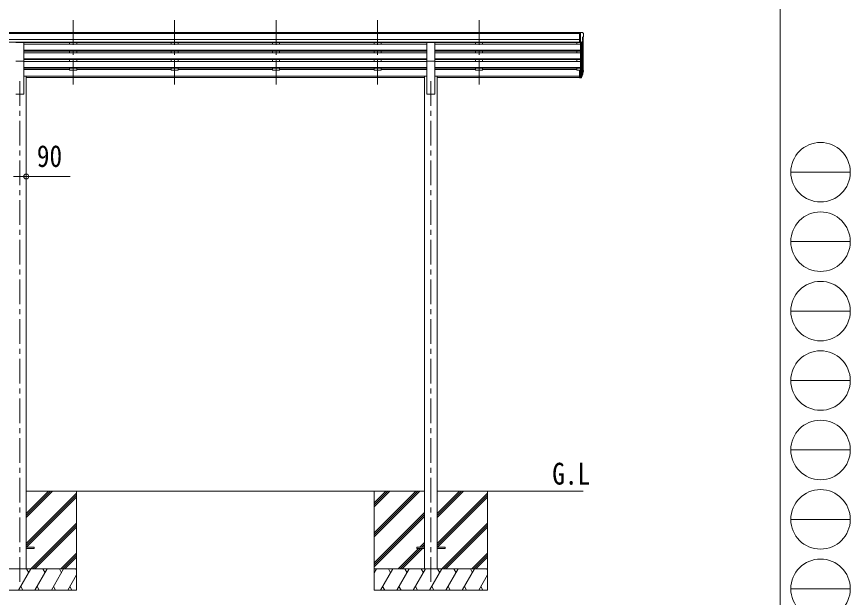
# Model space of a CAD drawing. Units: millimetres at full size, sheet at 1:35; some dimension numbers follow another scale. Extents: x -9837 to 9837, y -6790 to 6790.
# Drawn here: x 3955 to 9837, y -4225 to -127 of the extents above; entities that cross this region are included whole.
import ezdxf
from ezdxf.enums import TextEntityAlignment as Align

# ---------------------------------------------------------------- set-up
doc = ezdxf.new("R2010")
doc.units = ezdxf.units.MM
doc.header["$LTSCALE"] = 35
doc.header["$PDMODE"] = 32
doc.header["$PDSIZE"] = 35
doc.linetypes.add('CHAIN1', pattern=[8, 5, -1, 1, -1])
for name, color, linetype, lineweight in [('0-0_0', 7, 'Continuous', 9), ('0-1_本体', 5, 'CHAIN1', 9), ('0-3_ELV2', 4, 'Continuous', 9), ('0-6_OTH_LINE', 6, 'Continuous', 9), ('F-0_240', 7, 'Continuous', 9)]:
    doc.layers.add(name, color=color, linetype=linetype, lineweight=lineweight)
doc.layers.add('0-7_SHAPE', color=7, linetype='Continuous')
doc.styles.add('ＭＳ ゴシック', font='')
doc.styles.get('ＭＳ ゴシック').set_extended_font_data('MS Gothic')

msp = doc.modelspace()

# ---------------------------------------------------------------- linework, layer by layer
at = {"layer": '0-0_0'}
for p, q in [((4022.56, -3475.1), (6832.16, -3475.1)), ((4022.56, -3660.73), (4208.19, -3475.1)), ((4022.56, -3646.59), (4194.05, -3475.1)), ((4022.56, -3632.45), (4179.91, -3475.1)), ((4022.56, -3844.58), (4377.36, -3489.78)), ((4022.56, -3858.72), (4377.36, -3503.92)), ((4024.82, -3870.6), (4377.36, -3518.07)), ((4377.36, -3475.1), (4377.36, -4175.1)), ((6477.36, -3475.1), (6477.36, -4175.1)), ((6477.36, -3769.28), (6771.54, -3475.1)), ((6477.36, -3783.42), (6785.68, -3475.1)), ((6477.36, -3797.56), (6799.82, -3475.1)), ((6477.36, -3585.43), (6587.69, -3475.1)), ((6477.36, -3571.29), (6573.55, -3475.1)), ((6477.36, -3557.15), (6559.41, -3475.1)), ((6922.56, -3475.1), (7953.36, -3475.1)), ((6922.56, -3660.73), (7108.19, -3475.1)), ((6922.56, -3646.59), (7094.05, -3475.1)), ((6922.56, -3632.45), (7079.91, -3475.1)), ((6922.56, -3844.58), (7277.36, -3489.78)), ((6922.56, -3858.72), (7277.36, -3503.92)), ((6924.82, -3870.6), (7277.36, -3518.07)), ((7277.36, -3475.1), (7277.36, -4175.1)), ((6477.36, -3981.41), (6832.16, -3626.61)), ((6477.36, -3995.55), (6832.16, -3640.75)), ((4054.17, -4025.1), (4377.36, -3701.91)), ((6477.36, -4009.7), (6832.16, -3654.9)), ((6954.17, -4025.1), (7277.36, -3701.91)), ((4068.31, -4025.1), (4377.36, -3716.05)), ((4082.45, -4025.1), (4377.36, -3730.2)), ((6968.31, -4025.1), (7277.36, -3716.05)), ((6982.45, -4025.1), (7277.36, -3730.2)), ((6645.8, -4025.1), (6791.3, -3879.6)), ((6659.94, -4025.1), (6805.44, -3879.6)), ((6674.09, -4025.1), (6819.59, -3879.6)), ((6800.3, -3870.6), (6832.16, -3838.74)), ((6814.44, -3870.6), (6832.16, -3852.89)), ((6828.59, -3870.6), (6832.16, -3867.03)), ((4266.3, -4025.1), (4377.36, -3914.04)), ((4280.44, -4025.1), (4377.36, -3928.19)), ((7166.3, -4025.1), (7277.36, -3914.04)), ((7180.44, -4025.1), (7277.36, -3928.19)), ((4294.59, -4025.1), (4377.36, -3942.33)), ((7194.59, -4025.1), (7277.36, -3942.33)), ((4377.36, -4025.1), (3577.36, -4025.1)), ((3968.52, -4175.1), (4055.12, -4025.1)), ((4040.12, -4051.08), (4025.12, -4025.1)), ((4083.99, -4175.1), (4170.59, -4025.1)), ((4155.59, -4051.08), (4140.59, -4025.1)), ((4199.46, -4175.1), (4286.06, -4025.1)), ((4256.06, -4025.1), (4271.06, -4051.08)), ((4371.53, -4025.1), (4377.36, -4035.2)), ((7277.36, -4025.1), (6477.36, -4025.1)), ((6477.36, -4052.6), (6493.24, -4025.1)), ((6522.11, -4175.1), (6608.71, -4025.1)), ((6593.71, -4051.08), (6578.71, -4025.1)), ((6637.58, -4175.1), (6724.18, -4025.1)), ((6709.18, -4051.08), (6694.18, -4025.1)), ((6753.05, -4175.1), (6839.65, -4025.1)), ((6824.65, -4051.08), (6809.65, -4025.1)), ((6868.52, -4175.1), (6955.12, -4025.1)), ((6940.12, -4051.08), (6925.12, -4025.1)), ((6983.99, -4175.1), (7070.59, -4025.1)), ((7055.59, -4051.08), (7040.59, -4025.1)), ((7099.46, -4175.1), (7186.06, -4025.1)), ((7156.06, -4025.1), (7171.06, -4051.08)), ((7271.53, -4025.1), (7277.36, -4035.2)), ((4314.93, -4175.1), (4377.36, -4066.96)), ((7214.93, -4175.1), (7277.36, -4066.96)), ((3577.36, -4175.1), (4377.36, -4175.1)), ((3983.52, -4149.12), (3998.51, -4175.1)), ((4098.98, -4149.12), (4113.98, -4175.1)), ((4214.45, -4149.12), (4229.45, -4175.1)), ((4329.92, -4149.12), (4344.92, -4175.1)), ((6477.36, -4175.1), (7277.36, -4175.1)), ((6537.1, -4149.12), (6552.1, -4175.1)), ((6652.57, -4149.12), (6667.57, -4175.1)), ((6768.05, -4149.12), (6783.05, -4175.1)), ((6883.52, -4149.12), (6898.51, -4175.1)), ((6998.98, -4149.12), (7013.98, -4175.1)), ((7114.45, -4149.12), (7129.45, -4175.1)), ((7229.92, -4149.12), (7244.92, -4175.1))]:
    msp.add_line(p, q, dxfattribs=at)
at = {"layer": '0-1_本体'}
for p, q in [((4353.36, -150.7), (4353.36, -628.22)), ((5069.36, -150.7), (5069.36, -628.22)), ((5785.36, -150.7), (5785.36, -628.22)), ((6501.36, -150.7), (6501.36, -628.22)), ((7217.36, -150.7), (7217.36, -628.22)), ((3977.36, -581.53), (3977.36, -4125.1)), ((6877.36, -581.53), (6877.36, -4125.1))]:
    msp.add_line(p, q, dxfattribs=at)
at = {"layer": '0-3_ELV2'}
for p, q in [((7926.86, -288.57), (2927.86, -288.57)), ((2937.86, -239.82), (7926.86, -239.82)), ((2937.86, -245.04), (7926.86, -245.04)), ((7926.86, -238.22), (7916.86, -238.31)), ((7916.86, -239.82), (7916.86, -238.31)), ((7926.86, -310.21), (7926.86, -238.22)), ((7945.36, -238.22), (7926.86, -238.22)), ((7933.36, -311.21), (7933.36, -238.22)), ((7940.98, -309.39), (7949.99, -293.8)), ((7945.36, -238.22), (7947.69, -238.36)), ((7947.36, -272.73), (7947.36, -289.01)), ((7952.83, -269.4), (7947.51, -272.47)), ((7948.45, -238.79), (7952.52, -244.6)), ((7953.36, -268.8), (7953.36, -503.46)), ((7955.36, -247.59), (7955.36, -248.22)), ((7926.86, -306.42), (2927.86, -306.42)), ((3949.86, -308.85), (4004.86, -308.85)), ((4004.86, -440.65), (4004.86, -308.85)), ((6849.86, -309.67), (4004.86, -309.67)), ((6849.86, -322.18), (4004.86, -322.18)), ((4328.36, -309.67), (4328.36, -322.18)), ((4378.36, -309.67), (4378.36, -322.08)), ((5044.36, -309.67), (5044.36, -322.18)), ((5094.36, -309.67), (5094.36, -322.08)), ((5760.36, -309.67), (5760.36, -322.18)), ((5810.36, -309.67), (5810.36, -322.08)), ((6476.36, -309.67), (6476.36, -322.18)), ((6526.36, -309.67), (6526.36, -322.08)), ((6849.86, -440.65), (6849.86, -308.85)), ((6849.86, -308.85), (6904.86, -308.85)), ((6904.86, -440.65), (6904.86, -308.85)), ((7926.86, -309.77), (6904.86, -309.77)), ((6904.86, -322.18), (7933.36, -322.18)), ((7192.36, -309.67), (7192.36, -322.18)), ((7242.36, -309.67), (7242.36, -322.08)), ((7908.36, -309.67), (7908.36, -322.18)), ((7926.86, -310.21), (7933.36, -310.21)), ((7933.36, -311.21), (7938.57, -310.89)), ((7933.36, -311.21), (7933.36, -503.83)), ((7939.36, -310.73), (7939.37, -548.6)), ((7948.39, -296.57), (7948.39, -530.17)), ((6849.86, -364.06), (4004.86, -364.06)), ((6849.86, -365.55), (4004.86, -365.55)), ((6849.86, -369.87), (4004.86, -369.87)), ((6849.86, -382.73), (4004.86, -382.73)), ((4328.36, -369.87), (4328.36, -382.73)), ((4378.36, -369.87), (4378.36, -382.73)), ((5044.36, -369.87), (5044.36, -382.73)), ((5094.36, -369.87), (5094.36, -382.73)), ((5760.36, -369.87), (5760.36, -382.73)), ((5810.36, -369.87), (5810.36, -382.73)), ((6476.36, -369.87), (6476.36, -382.73)), ((6526.36, -369.87), (6526.36, -382.73)), ((6904.86, -364.06), (7933.36, -364.06)), ((6904.86, -365.55), (7933.36, -365.55)), ((6904.86, -369.87), (7933.36, -369.87)), ((6904.86, -382.73), (7933.36, -382.73)), ((7192.36, -369.87), (7192.36, -382.73)), ((7242.36, -369.87), (7242.36, -382.73)), ((7908.36, -369.87), (7908.36, -382.73)), ((3949.86, -440.65), (4004.86, -440.65)), ((6849.86, -424.61), (4004.86, -424.61)), ((6849.86, -426.1), (4004.86, -426.1)), ((6849.86, -430.42), (4004.86, -430.42)), ((4004.86, -440.65), (4004.86, -675.1)), ((6849.86, -443.28), (4004.86, -443.28)), ((4328.36, -430.42), (4328.36, -443.18)), ((4378.36, -430.42), (4378.36, -443.28)), ((5044.36, -430.42), (5044.36, -443.18)), ((5094.36, -430.42), (5094.36, -443.28)), ((5760.36, -430.42), (5760.36, -443.18)), ((5810.36, -430.42), (5810.36, -443.28)), ((6476.36, -430.42), (6476.36, -443.18)), ((6526.36, -430.42), (6526.36, -443.28)), ((6849.86, -440.65), (6849.86, -675.1)), ((6849.86, -440.65), (6904.86, -440.65)), ((6904.86, -424.61), (7933.36, -424.61)), ((6904.86, -426.1), (7933.36, -426.1)), ((6904.86, -430.42), (7933.36, -430.42)), ((6904.86, -440.65), (6904.86, -675.1)), ((6904.86, -443.28), (7933.36, -443.28)), ((7192.36, -430.42), (7192.36, -443.18)), ((7242.36, -430.42), (7242.36, -443.28)), ((7908.36, -430.42), (7908.36, -443.28)), ((6849.86, -485.15), (4004.86, -485.15)), ((6849.86, -486.65), (4004.86, -486.65)), ((6849.86, -490.97), (4004.86, -490.97)), ((4328.36, -499.51), (4004.86, -499.51)), ((4328.36, -490.97), (4328.36, -504.46)), ((4378.36, -504.46), (4328.36, -504.46)), ((4378.36, -490.97), (4378.36, -504.46)), ((5044.36, -499.51), (4378.36, -499.51)), ((5044.36, -490.97), (5044.36, -504.46)), ((5094.36, -504.46), (5044.36, -504.46)), ((5094.36, -490.97), (5094.36, -504.46)), ((5760.36, -499.51), (5094.36, -499.51)), ((5760.36, -490.97), (5760.36, -504.46)), ((5810.36, -504.46), (5760.36, -504.46)), ((5810.36, -490.97), (5810.36, -504.46)), ((6476.36, -499.51), (5810.36, -499.51)), ((6476.36, -490.97), (6476.36, -504.46)), ((6526.36, -504.46), (6476.36, -504.46)), ((6526.36, -490.97), (6526.36, -504.46)), ((6849.86, -499.51), (6526.36, -499.51)), ((6904.86, -485.15), (7933.36, -485.15)), ((6904.86, -486.65), (7933.36, -486.65)), ((6904.86, -490.97), (7933.36, -490.97)), ((6904.86, -499.51), (7192.36, -499.51)), ((7192.36, -490.97), (7192.36, -504.46)), ((7242.36, -504.46), (7192.36, -504.46)), ((7242.36, -490.97), (7242.36, -504.46)), ((7908.36, -499.51), (7242.36, -499.51)), ((7908.36, -490.97), (7908.36, -504.46)), ((7908.36, -504.46), (7926.86, -504.46)), ((7926.86, -503.83), (7926.86, -557.86)), ((7926.86, -503.83), (7933.36, -503.83)), ((7933.36, -503.83), (7933.36, -558.6)), ((7951.66, -516.64), (7948.39, -523.7)), ((7952.27, -518.01), (7948.39, -525.96)), ((7949.95, -529.29), (7949.61, -533.69)), ((4022.56, -546.1), (4004.86, -546.1)), ((4022.56, -546.1), (4022.56, -4025.1)), ((6832.16, -546.53), (4022.56, -546.53)), ((6832.16, -547.93), (4022.56, -547.93)), ((6832.16, -555.61), (4022.56, -555.61)), ((6832.16, -546.1), (6832.16, -4025.1)), ((6832.16, -546.1), (6849.86, -546.1)), ((6922.56, -546.1), (6904.86, -546.1)), ((6922.56, -546.1), (6922.56, -4025.1)), ((6922.56, -546.53), (7926.86, -546.53)), ((6922.56, -547.93), (7926.86, -547.93)), ((7926.86, -555.61), (6922.56, -555.61)), ((7926.86, -543.96), (7933.36, -543.96)), ((7926.86, -548.84), (7933.36, -548.84)), ((7926.86, -557.86), (7933.36, -557.86)), ((7933.36, -548.86), (7938.49, -548.86)), ((7933.36, -550.66), (7938.2, -550.66)), ((7933.36, -558.6), (7938.2, -558.6)), ((7939.79, -548.18), (7947.55, -532.77)), ((7949, -533.13), (7940.8, -549.31)), ((7949.61, -533.69), (7940.8, -557.24)), ((3949.86, -675.1), (4004.86, -675.1)), ((6849.86, -675.1), (6904.86, -675.1)), ((4022.56, -3870.6), (4077.36, -3870.6)), ((4022.56, -3879.6), (4077.36, -3879.6)), ((4077.36, -3870.6), (4077.36, -3879.6)), ((6777.36, -3870.6), (6777.36, -3879.6)), ((6777.36, -3870.6), (6832.16, -3870.6)), ((6777.36, -3879.6), (6832.16, -3879.6)), ((6922.56, -3870.6), (6977.36, -3870.6)), ((6922.56, -3879.6), (6977.36, -3879.6)), ((6977.36, -3870.6), (6977.36, -3879.6))]:
    msp.add_line(p, q, dxfattribs=at)
for centre, radius, start, end in [((7947.66, -272.73), 0.3, 120, 180), ((7947.66, -289.01), 0.3, 180, 265.2833), ((7947.39, -292.3), 3, 330, 85.2833), ((7947.63, -239.36), 1, 35, 86.5), ((7952.36, -247.59), 3, 0, 87), ((7948.45, -265.03), 6.18, 315.00103, 354.2965), ((7753.36, -248.22), 202, 355.05096, 0), ((7938.39, -307.89), 3, 273.5, 330), ((7922.77, -507.14), 30.41, 341.80266, 352.8448), ((7924.18, -508.9), 29.53, 342.01856, 353.49194)]:
    msp.add_arc(centre, radius, start, end, dxfattribs=at)
for centre, major_axis, ratio, start_param, end_param in [((7948.65, -529.29), (-1.3, 0), 0.90356, 2.9359903, 4.9130961), ((7865.5, -502.65), (-87.93, 4.42), 0.541684, 3.060334, 3.2172517), ((7864.71, -509.33), (89.06, 1.43), 0.57596, 6.1985533, 6.3701348), ((7938.2, -547.95), (3, 0), 0.90356, 4.712389, 5.7595865), ((7938.2, -555.89), (-3, 0), 0.90356, 1.5707963, 2.6179939), ((7938.49, -547.5), (1.5, 0), 0.90356, 4.712389, 5.7595865), ((7863.44, -509.23), (88.05, 0), 0.90356, 5.9828017, 6.0168888), ((7862.73, -513.1), (89.07, 0), 0.90356, 6.0316505, 6.077583)]:
    msp.add_ellipse(centre, major_axis=major_axis, ratio=ratio, start_param=start_param, end_param=end_param, dxfattribs=at)
at = {"layer": '0-6_OTH_LINE'}
msp.add_line((3932.16, -1254.65), (4022.56, -1254.65), dxfattribs=at)
at = {"layer": '0-6_OTH_LINE', "lineweight": 18}
msp.add_line((4022.56, -1254.65), (4331.65, -1254.65), dxfattribs=at)
at = {"layer": '0-6_OTH_LINE'}
msp.add_point((4022.56, -1254.65), dxfattribs=at)
at = {"layer": 'F-0_240', "color": 5}
msp.add_line((9342.6, 6790), (9342.6, -6790), dxfattribs=at)
at = {"layer": 'F-0_240', "color": 4}
for p, q in [((9417.4, -1225), (9837.4, -1225)), ((9417.4, -1715), (9837.4, -1715)), ((9417.4, -2205), (9837.4, -2205)), ((9417.4, -2695), (9837.4, -2695)), ((9417.4, -3185), (9837.4, -3185)), ((9417.4, -3675), (9837.4, -3675)), ((9417.4, -4165), (9837.4, -4165))]:
    msp.add_line(p, q, dxfattribs=at)
for centre in [(9627.4, -1225), (9627.4, -1715), (9627.4, -2205), (9627.4, -2695), (9627.4, -3185), (9627.4, -3675), (9627.4, -4165)]:
    msp.add_circle(centre, 210, dxfattribs=at)

# ---------------------------------------------------------------- texts
at = {"layer": '0-6_OTH_LINE', "color": 7, "style": 'ＭＳ ゴシック', "width": 0.85}
msp.add_text('90', height=154, dxfattribs=at).set_placement((4097.45, -1233.91), align=Align.BOTTOM_LEFT)
at = {"layer": '0-7_SHAPE', "style": 'ＭＳ ゴシック', "width": 0.85}
msp.add_text('G.L', height=154, dxfattribs=at).set_placement((7734.03, -3475.75), align=Align.BOTTOM_LEFT)

doc.saveas('drawing.dxf')
